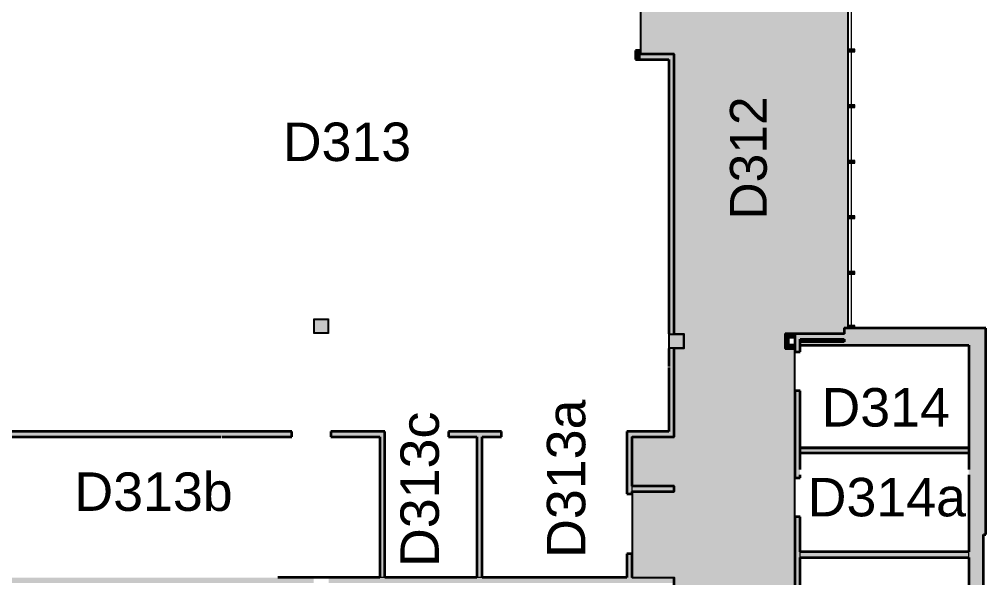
# Model space of a CAD drawing. Extents: x 2 to 4630, y -56 to 2885.
# Drawn here: x 3726 to 4630, y 1307 to 1830 of the extents above; entities that cross this region are included whole.
import ezdxf

# ---------------------------------------------------------------- set-up
doc = ezdxf.new("R2010")
doc.units = 0
doc.header["$LTSCALE"] = 0.004
doc.header["$MEASUREMENT"] = 0
doc.layers.add('CORRIDOR HATCH', color=253, linetype='CONTINUOUS')
doc.layers.add('SOLID', color=7, linetype='CONTINUOUS')
for name, color, linetype, lineweight in [('S-COLS', 7, 'CONTINUOUS', 9), ('TEXT', 7, 'CONTINUOUS', 0), ('WALL', 7, 'CONTINUOUS', 0)]:
    doc.layers.add(name, color=color, linetype=linetype, lineweight=lineweight)
doc.styles.add('style1', font='arial.ttf')
doc.styles.add('style3', font='arial.ttf')

# ---------------------------------------------------------------- blocks, each defined once
blk = doc.blocks.new('Column - Architectural - Gypsum Fire Rating Wrap - 16mm Type X Gypsum - 350x350_1-92-Third Floor Plan')
at = {"layer": 'S-COLS'}
for p, q in [((-175, 175), (175, 175)), ((-175, -175), (-175, 175)), ((-175, 159), (175, 159)), ((-159, -159), (-159, 159)), ((159, 159), (159, -159)), ((175, 175), (175, -175)), ((175, -159), (-175, -159)), ((175, -175), (-175, -175))]:
    blk.add_line(p, q, dxfattribs=at)
blk = doc.blocks.new('Column - Architectural - Gypsum Fire Rating Wrap - 16mm Type X Gypsum - 350x350_1-72-Third Floor Plan')
at = {"layer": 'S-COLS'}
for p, q in [((-175, 175), (175, 175)), ((-175, -175), (-175, 175)), ((-175, 159), (175, 159)), ((-159, -159), (-159, 159)), ((159, 159), (159, -159)), ((175, 175), (175, -175)), ((175, -159), (-175, -159)), ((175, -175), (-175, -175))]:
    blk.add_line(p, q, dxfattribs=at)

msp = doc.modelspace()

# ---------------------------------------------------------------- hatches: boundary and pattern name
at = {"layer": 'CORRIDOR HATCH'}
h = msp.add_hatch(color=256, dxfattribs=at)
h.dxf.hatch_style = 1
h.paths.add_polyline_path([(3115.78, 700.5), (3115.78, 688.5), (3109.78, 688.5), (3109.78, 520.5), (3373.78, 520.5), (3373.78, 688.5), (3187.78, 688.5), (3187.78, 700.5)])
h.paths.add_polyline_path([(1087.78, 688.5), (1087.78, 520.5), (1357.78, 520.5), (1357.78, 688.5), (1351.78, 688.5), (1351.78, 700.5), (1279.78, 700.5), (1279.78, 688.5)])
h.paths.add_polyline_path([(2029.78, 2872.5), (2029.78, 2704.5), (2221.78, 2704.5), (2221.78, 2692.5), (2293.78, 2692.5), (2293.78, 2704.5), (2307.53, 2704.5), (2307.53, 2872.5)])
h.paths.add_polyline_path([(4459.02, 2532.88), (4459.02, 2527.68), (4451.78, 2527.68), (4451.78, 2479.42), (4459.02, 2479.42), (4459.02, 2289.85), (4614.69, 2289.85), (4614.69, 2532.88)])
h.paths.add_polyline_path([(4347.75, 2543.39), (4347.75, 2529.61), (4338.86, 2529.61), (4338.86, 2525.33), (4338.86, 2207.39), (4347.75, 2207.39), (4347.75, 2193.61), (4338.86, 2193.61), (4338.86, 1973.16), (4307.37, 1973.16), (4307.37, 1797.13), (4338.86, 1797.13), (4338.86, 1535.39), (4347.75, 1535.39), (4347.75, 1521.61), (4338.86, 1521.61), (4338.86, 1439.2), (4299.49, 1439.2), (4299.49, 1392.9), (4338.86, 1392.9), (4338.86, 1388.02), (4299.49, 1388.02), (4299.49, 1307.31), (4338.86, 1307.31), (4338.86, 1199.39), (4347.75, 1199.39), (4347.75, 1185.61), (4338.86, 1185.61), (4338.86, 863.39), (4347.75, 863.39), (4347.75, 849.61), (4442.88, 849.61), (4442.88, 863.39), (4535.08, 863.39), (4535.08, 965.76), (4451.78, 965.76), (4451.78, 1185.61), (4442.88, 1185.61), (4442.88, 1199.39), (4451.78, 1199.39), (4451.78, 1521.61), (4442.88, 1521.61), (4442.88, 1535.39), (4451.78, 1535.39), (4497.96, 1535.39), (4497.96, 1540.67), (4501.89, 1540.67), (4501.89, 1852.34), (4497.96, 1852.34), (4497.96, 1857.61), (4442.88, 1857.61), (4442.88, 1871.39), (4451.78, 1871.39), (4451.78, 2193.61), (4442.88, 2193.61), (4442.88, 2207.39), (4451.78, 2207.39), (4451.78, 2529.61), (4442.88, 2529.61), (4442.88, 2543.39)])
h.paths.add_polyline_path([(3385.78, 701.63), (3669, 701.63), (3669, 702.82), (3682.78, 702.82), (3682.78, 681.16), (3683.56, 683), (3692.06, 682.99), (3765.05, 682.99), (3765.05, 695.76), (3793.98, 695.76), (3793.98, 633.28), (3808.48, 627.79), (3854.06, 613.61), (3899.44, 602.45), (3946.4, 593.86), (3969.6, 591.05), (3993.28, 588.19), (4004.79, 587.5), (4004.79, 594.78), (4012.21, 594.78), (4012.21, 587.05), (4039.92, 585.38), (4087.67, 585.38), (4111.02, 586.79), (4134.81, 588.24), (4181.2, 593.86), (4228.16, 602.45), (4273.54, 613.62), (4296.29, 620.68), (4318.64, 627.63), (4333.61, 633.28), (4333.61, 695.76), (4362.55, 695.76), (4362.55, 683), (4501.89, 683), (4501.89, 844.34), (4498.07, 844.34), (4498.07, 849.61), (4442.88, 849.61), (4347.75, 849.61), (4154.14, 849.61), (4154.14, 883.87), (4093.13, 883.87), (4093.13, 849.61), (3744.14, 849.61), (3744.14, 885.05), (3682.78, 885.05), (3682.78, 864.3), (3682.78, 842.19), (3669, 842.19), (3669, 842.98), (3385.78, 842.98)])
h.paths.add_polyline_path([(3385.78, 2691.38), (3669, 2691.38), (3669, 2690.19), (3682.78, 2690.19), (3682.78, 2711.84), (3683.56, 2710.01), (3692.06, 2710.02), (3765.05, 2710.01), (3765.05, 2697.25), (3793.98, 2697.25), (3793.98, 2759.73), (3808.48, 2765.21), (3854.06, 2779.39), (3899.44, 2790.56), (3946.4, 2799.15), (3969.6, 2801.96), (3993.28, 2804.81), (4004.98, 2805.52), (4004.98, 2798.54), (4011.83, 2798.54), (4011.83, 2805.93), (4039.92, 2807.63), (4087.67, 2807.63), (4111.11, 2806.22), (4134.81, 2804.77), (4181.2, 2799.15), (4228.16, 2790.56), (4273.54, 2779.39), (4296.2, 2772.36), (4318.64, 2765.38), (4333.61, 2759.73), (4333.61, 2697.25), (4362.55, 2697.25), (4362.55, 2710.01), (4501.89, 2710.01), (4501.89, 2549.08), (4501.89, 2548.67), (4498.07, 2548.67), (4498.07, 2543.39), (4442.88, 2543.39), (4347.75, 2543.39), (3872.29, 2543.39), (3872.29, 2504.02), (3769.93, 2504.02), (3769.93, 2543.39), (3765.05, 2543.39), (3765.05, 2504.02), (3682.78, 2504.02), (3682.78, 2550.82), (3669, 2550.82), (3669, 2550.03), (3385.78, 2550.03)])
h.paths.add_polyline_path([(2929.78, 2548.5), (2929.78, 1937.5), (2905.78, 1937.5), (2905.78, 1872.5), (2929.78, 1872.5), (2929.78, 1601.5), (2905.78, 1601.5), (2905.78, 1536.5), (2929.78, 1536.5), (2929.78, 1265.5), (2905.78, 1265.5), (2905.78, 1200.5), (2929.78, 1200.5), (2929.78, 844.5), (3025.78, 844.5), (3025.78, 862.5), (3041.78, 862.5), (3041.78, 904.5), (3025.78, 904.5), (3025.78, 1479.5), (3043.78, 1479.5), (3043.78, 1519.5), (3025.78, 1519.5), (3025.78, 1819.5), (3037.78, 1819.5), (3037.78, 1861.5), (3025.78, 1861.5), (3025.78, 2155.5), (3037.78, 2155.5), (3037.78, 2197.5), (3025.78, 2197.5), (3025.78, 2482.5), (3037.78, 2482.5), (3037.78, 2524.5), (3025.78, 2524.5), (3025.78, 2548.5)])
h.paths.add_polyline_path([(2367.78, 2548.5), (2367.78, 1800.5), (2349.78, 1800.5), (2349.78, 1758.5), (2367.78, 1758.5), (2367.78, 844.5), (2473.78, 844.5), (2473.78, 2548.5)])
h.paths.add_polyline_path([(1009.78, 2548.5), (1009.78, 844.5), (913.78, 844.5), (913.78, 2037.93), (911.35, 2037.93), (897.21, 2054.18), (750.53, 2054.18), (457.78, 2054.18), (457.78, 2192.53), (913.78, 2192.5), (913.78, 2548.5)])
h.paths.add_polyline_path([(361.78, 2548.5), (361.78, 2106.5), (319.78, 2106.5), (319.78, 2040.5), (361.78, 2040.5), (361.78, 1520.53), (342.28, 1520.53), (342.28, 1479.75), (361.78, 1479.75), (361.78, 908.5), (341.78, 908.5), (341.78, 868.5), (361.78, 868.5), (361.78, 844.5), (457.78, 844.5), (457.78, 1064), (457.78, 1233), (457.78, 2054.18), (457.78, 2192.53), (457.78, 2548.5)])
h.paths.add_polyline_path([(184.78, 844.49), (184.78, 700.49), (255.03, 700.5), (361.78, 700.5), (361.78, 634.5), (505.78, 634.5), (505.78, 700.5), (865.78, 700.5), (865.78, 644.5), (1009.78, 644.5), (1009.78, 700.5), (2377.78, 700.5), (2377.78, 634.5), (2521.78, 634.5), (2521.78, 700.5), (2881.78, 700.5), (2881.78, 634.5), (3025.78, 634.5), (3025.78, 700.5), (3385.78, 700.5), (3385.78, 844.5), (3025.78, 844.5), (2929.78, 844.5), (2473.78, 844.5), (2367.78, 844.5), (1009.78, 844.47), (913.78, 844.5), (457.78, 844.5), (361.78, 844.5)])
h.paths.add_polyline_path([(81.78, 2872.5), (81.78, 2704.5), (269.78, 2704.5), (269.78, 2692.5), (346.78, 2692.5), (346.78, 2704.5), (349.78, 2704.5), (349.78, 2872.5)])
h.paths.add_polyline_path([(184.78, 2692.5), (184.78, 2548.5), (361.78, 2548.5), (457.78, 2548.5), (913.78, 2548.5), (1009.78, 2548.5), (1622.56, 2548.5), (1622.56, 2529.5), (1684.78, 2529.5), (1684.78, 2548.5), (1702.81, 2548.5), (1702.81, 2524.5), (1736.78, 2524.5), (1736.78, 2548.5), (2367.78, 2548.5), (2473.78, 2548.5), (2929.78, 2548.5), (3025.78, 2548.5), (3361.78, 2548.5), (3385.78, 2548.5), (3385.78, 2692.5), (3025.78, 2692.5), (3025.78, 2750), (2881.78, 2750), (2881.78, 2692.5), (2521.78, 2692.5), (2521.78, 2750), (2377.78, 2750), (2377.78, 2692.5), (2017.78, 2692.5), (2017.78, 2750), (1885.78, 2750), (1885.78, 2692.5), (1510.53, 2692.5), (1510.53, 2745.25), (1366.53, 2745.25), (1366.53, 2692.5), (1110.53, 2692.5), (1110.53, 2704.5), (1062.53, 2704.5), (1062.53, 2692.5), (1009.78, 2692.5), (1009.78, 2750), (361.78, 2750), (361.78, 2692.5), (346.78, 2692.5), (269.78, 2692.5)])
at = {"layer": 'SOLID'}
for points in [[(4302.49, 1800.47), (4302.49, 1792.25), (4307.37, 1792.25), (4307.37, 1797.13), (4307.37, 1800.47)], [(4307.37, 1792.25), (4333.97, 1792.25), (4338.86, 1792.25), (4338.86, 1797.13), (4307.37, 1797.13)], [(4333.97, 1792.25), (4333.97, 1535.39), (4338.86, 1535.39), (4338.86, 1792.25)], [(4015.26, 1535.76), (4015.26, 1549.54), (4006.36, 1549.54), (4001.48, 1549.54), (4001.48, 1535.76), (4006.36, 1535.76)], [(4497.96, 1524.88), (4614.69, 1524.88), (4630.48, 1524.88), (4630.48, 1540.67), (4497.96, 1540.67), (4497.96, 1535.39), (4497.96, 1530.51), (4497.96, 1528.03)], [(4347.75, 1521.61), (4347.75, 1535.39), (4338.86, 1535.39), (4333.97, 1535.39), (4333.97, 1521.61), (4338.86, 1521.61)], [(4446.03, 1524.76), (4446.03, 1532.24), (4446.03, 1535.39), (4442.88, 1535.39), (4442.88, 1524.76)], [(4446.03, 1532.24), (4451.78, 1532.24), (4451.78, 1535.39), (4446.03, 1535.39)], [(4497.96, 1535.39), (4451.78, 1535.39), (4451.78, 1530.51), (4456.66, 1530.51), (4497.96, 1530.51)], [(4451.78, 1530.51), (4451.78, 1518.54), (4456.66, 1518.54), (4456.66, 1530.51)], [(4333.97, 1521.61), (4333.97, 1444.08), (4333.97, 1439.2), (4338.86, 1439.2), (4338.86, 1521.61)], [(4451.78, 1524.76), (4446.03, 1524.76), (4442.88, 1524.76), (4442.88, 1521.61), (4451.78, 1521.61)], [(4497.96, 1528.03), (4456.66, 1528.03), (4456.66, 1524.88), (4497.96, 1524.88)], [(4614.69, 1524.88), (4614.69, 1408.4), (4614.69, 1403.52), (4614.69, 1347.74), (4628.46, 1347.74), (4630.48, 1347.74), (4630.48, 1524.88)], [(4451.78, 1482.09), (4451.78, 1400.56), (4456.66, 1400.56), (4456.66, 1403.52), (4456.66, 1408.4), (4456.66, 1482.09)], [(4294.6, 1444.08), (4294.6, 1385.69), (4299.49, 1385.69), (4299.49, 1388.02), (4299.49, 1392.9), (4299.49, 1439.2), (4299.49, 1444.08)], [(4299.49, 1439.2), (4333.97, 1439.2), (4333.97, 1444.08), (4299.49, 1444.08)], [(4614.69, 1428.88), (4456.66, 1428.88), (4456.66, 1424), (4614.69, 1424)], [(4451.78, 1364.11), (4451.78, 1058.51), (4456.66, 1058.51), (4456.66, 1090.72), (4456.66, 1095.6), (4456.66, 1326.19), (4456.66, 1331.47), (4456.66, 1364.11)], [(4614.69, 1347.74), (4614.69, 1331.47), (4614.69, 1326.19), (4614.69, 1300.49), (4628.46, 1300.49), (4628.46, 1347.74)], [(4294.6, 1329.55), (4294.6, 1307.31), (4299.49, 1307.31), (4299.49, 1329.55)], [(4338.86, 1307.31), (4299.49, 1307.31), (4294.6, 1307.31), (4159.02, 1307.31), (4154.14, 1307.31), (4068.04, 1307.31), (4063.16, 1307.31), (3673.88, 1307.31), (3673.88, 1302.42), (3679.63, 1302.42), (3682.78, 1302.42), (4001.48, 1302.42), (4001.48, 1307.3), (4015.26, 1307.3), (4015.26, 1302.42), (4154.14, 1302.42), (4159.02, 1302.42), (4333.97, 1302.42), (4338.86, 1302.42)]]:
    msp.add_hatch(color=256, dxfattribs=at).paths.add_polyline_path(points, flags=0)
for points in [[(4507.88, 1799.19), (4501.89, 1799.19), (4501.89, 1801.71), (4507.88, 1801.71)], [(4507.88, 1747.21), (4501.89, 1747.21), (4501.89, 1749.73), (4507.88, 1749.73)], [(4507.88, 1695.24), (4501.89, 1695.24), (4501.89, 1697.76), (4507.88, 1697.76)], [(4507.88, 1643.27), (4501.89, 1643.27), (4501.89, 1645.79), (4507.88, 1645.79)], [(4507.88, 1591.3), (4501.89, 1591.3), (4501.89, 1593.82), (4507.88, 1593.82)], [(4507.88, 1540.67), (4501.89, 1540.67), (4501.89, 1543.19), (4507.88, 1543.19)], [(4338.86, 1392.9), (4299.49, 1392.9), (4299.49, 1388.02), (4338.86, 1388.02)], [(4614.69, 1331.47), (4456.66, 1331.47), (4456.66, 1326.19), (4614.69, 1326.19)]]:
    msp.add_hatch(color=256, dxfattribs=at).paths.add_polyline_path(points)
h = msp.add_hatch(color=256, dxfattribs=at)
h.paths.add_polyline_path([(3980.87, 1444.08), (3673.88, 1444.08), (3673.88, 1439.2), (3914.59, 1439.2), (3915.57, 1439.2), (3980.87, 1439.2)])
h.paths.add_polyline_path([(4068.04, 1444.08), (4017.32, 1444.08), (4017.32, 1439.2), (4063.16, 1439.2), (4063.16, 1307.31), (4068.04, 1307.31)])
h.paths.add_polyline_path([(4177.23, 1444.08), (4127.62, 1444.08), (4127.62, 1439.2), (4154.14, 1439.2), (4154.14, 1307.31), (4159.02, 1307.31), (4159.02, 1439.2), (4177.23, 1439.2)])

# ---------------------------------------------------------------- linework, layer by layer
at = {"layer": 'CORRIDOR HATCH'}
for points in [[(4307.37, 1973.16), (4307.37, 1797.13), (4338.86, 1797.13), (4338.86, 1535.39), (4347.75, 1535.39), (4347.75, 1521.61), (4338.86, 1521.61), (4338.86, 1439.2), (4299.49, 1439.2), (4299.49, 1392.9), (4338.86, 1392.9), (4338.86, 1388.02), (4299.49, 1388.02), (4299.49, 1307.31), (4338.86, 1307.31), (4338.86, 1199.39)], [(4451.78, 1199.39), (4451.78, 1521.61), (4442.88, 1521.61), (4442.88, 1535.39), (4451.78, 1535.39), (4497.96, 1535.39), (4497.96, 1540.67), (4501.89, 1540.67), (4501.89, 1852.34)]]:
    msp.add_lwpolyline(points, dxfattribs=at)
at = {"layer": 'WALL'}
for p, q in [((4504.88, 1801.71), (4504.88, 1849.82)), ((4504.88, 1749.73), (4504.88, 1799.19)), ((4504.88, 1697.76), (4504.88, 1747.21)), ((4504.88, 1645.79), (4504.88, 1695.24)), ((4504.88, 1593.82), (4504.88, 1643.27)), ((4504.88, 1543.19), (4504.88, 1591.3)), ((4299.49, 1388.02), (4299.49, 1392.9)), ((4456.66, 1326.19), (4456.66, 1331.47)), ((4614.69, 1326.19), (4614.69, 1331.47)), ((4068.04, 1307.31), (4063.16, 1307.31)), ((4159.02, 1307.31), (4154.14, 1307.31))]:
    msp.add_line(p, q, dxfattribs=at)
at = {"layer": 'WALL', "lineweight": 35}
for p, q in [((4302.49, 1800.47), (4302.49, 1792.25)), ((4307.37, 1800.47), (4302.49, 1800.47)), ((4307.37, 1797.13), (4307.37, 1800.47)), ((4302.49, 1792.25), (4333.97, 1792.25)), ((4338.86, 1797.13), (4307.37, 1797.13)), ((4333.97, 1792.25), (4333.97, 1535.39)), ((4338.86, 1535.39), (4338.86, 1797.13)), ((4630.48, 1540.67), (4497.96, 1540.67)), ((4497.96, 1540.67), (4497.96, 1535.39)), ((4630.48, 1347.74), (4630.48, 1540.67)), ((4442.88, 1535.39), (4442.88, 1521.61)), ((4497.96, 1535.39), (4442.88, 1535.39)), ((4446.03, 1524.76), (4446.03, 1532.24)), ((4446.03, 1532.24), (4451.78, 1532.24)), ((4451.78, 1535.39), (4451.78, 1518.54)), ((4451.78, 1532.24), (4451.78, 1535.39)), ((4456.66, 1530.51), (4497.96, 1530.51)), ((4456.66, 1518.54), (4456.66, 1530.51)), ((4497.96, 1530.51), (4497.96, 1528.03)), ((4333.97, 1521.61), (4333.97, 1504.96)), ((4338.86, 1439.2), (4338.86, 1521.61)), ((4442.88, 1521.61), (4451.78, 1521.61)), ((4451.78, 1524.76), (4446.03, 1524.76)), ((4451.78, 1521.61), (4451.78, 1524.76)), ((4497.96, 1528.03), (4456.66, 1528.03)), ((4456.66, 1524.88), (4614.69, 1524.88)), ((4614.69, 1524.88), (4614.69, 1408.4)), ((4451.78, 1518.54), (4456.66, 1518.54)), ((4333.97, 1503.98), (4333.97, 1444.08)), ((4451.78, 1482.09), (4451.78, 1400.56)), ((4456.66, 1482.09), (4451.78, 1482.09)), ((4456.66, 1408.4), (4456.66, 1482.09)), ((3980.87, 1444.08), (3673.88, 1444.08)), ((3673.88, 1439.2), (3914.59, 1439.2)), ((3915.57, 1439.2), (3980.87, 1439.2)), ((3980.87, 1439.2), (3980.87, 1444.08)), ((4068.04, 1444.08), (4017.32, 1444.08)), ((4017.32, 1444.08), (4017.32, 1439.2)), ((4017.32, 1439.2), (4063.16, 1439.2)), ((4063.16, 1439.2), (4063.16, 1307.31)), ((4068.04, 1307.31), (4068.04, 1444.08)), ((4177.23, 1444.08), (4127.62, 1444.08)), ((4127.62, 1444.08), (4127.62, 1439.2)), ((4127.62, 1439.2), (4154.14, 1439.2)), ((4154.14, 1439.2), (4154.14, 1307.31)), ((4159.02, 1307.31), (4159.02, 1439.2)), ((4159.02, 1439.2), (4177.23, 1439.2)), ((4177.23, 1439.2), (4177.23, 1444.08)), ((4294.6, 1444.08), (4294.6, 1385.69)), ((4333.97, 1444.08), (4294.6, 1444.08)), ((4299.49, 1392.9), (4299.49, 1439.2)), ((4299.49, 1439.2), (4338.86, 1439.2)), ((4614.69, 1428.88), (4456.66, 1428.88)), ((4456.66, 1428.88), (4614.69, 1428.88)), ((4456.66, 1424), (4614.69, 1424)), ((4456.66, 1400.56), (4456.66, 1403.52)), ((4614.69, 1403.52), (4614.69, 1331.47)), ((4451.78, 1400.56), (4456.66, 1400.56)), ((4294.6, 1385.69), (4299.49, 1385.69)), ((4338.86, 1392.9), (4299.49, 1392.9)), ((4299.49, 1385.69), (4299.49, 1388.02)), ((4299.49, 1388.02), (4338.86, 1388.02)), ((4338.86, 1388.02), (4338.86, 1392.9)), ((4451.78, 1364.11), (4451.78, 1058.51)), ((4456.66, 1364.11), (4451.78, 1364.11)), ((4456.66, 1331.47), (4456.66, 1364.11)), ((4628.46, 1347.74), (4630.48, 1347.74)), ((4628.46, 1300.49), (4628.46, 1347.74)), ((4614.69, 1331.47), (4456.66, 1331.47)), ((4294.6, 1329.55), (4294.6, 1307.31)), ((4299.49, 1329.55), (4294.6, 1329.55)), ((4299.49, 1307.31), (4299.49, 1329.55)), ((4456.66, 1095.6), (4456.66, 1326.19)), ((4456.66, 1326.19), (4614.69, 1326.19)), ((4614.69, 1326.19), (4614.69, 970.64)), ((4063.16, 1307.31), (3967.88, 1307.31)), ((4154.14, 1307.31), (4068.04, 1307.31)), ((4294.6, 1307.31), (4159.02, 1307.31)), ((4338.86, 1297.5), (4338.86, 1307.31))]:
    msp.add_line(p, q, dxfattribs=at)
at = {"layer": 'WALL'}
for points in [[(4501.89, 1799.19), (4507.88, 1799.19), (4507.88, 1801.71), (4501.89, 1801.71)], [(4501.89, 1747.21), (4507.88, 1747.21), (4507.88, 1749.73), (4501.89, 1749.73)], [(4501.89, 1695.24), (4507.88, 1695.24), (4507.88, 1697.76), (4501.89, 1697.76)], [(4501.89, 1643.27), (4507.88, 1643.27), (4507.88, 1645.79), (4501.89, 1645.79)], [(4501.89, 1591.3), (4507.88, 1591.3), (4507.88, 1593.82), (4501.89, 1593.82)], [(4501.89, 1540.67), (4507.88, 1540.67), (4507.88, 1543.19), (4501.89, 1543.19)]]:
    msp.add_lwpolyline(points, close=True, dxfattribs=at)

# ---------------------------------------------------------------- block references
at = {"layer": 'WALL', "xscale": 0.03937007873992115, "yscale": 0.03937007873992115, "zscale": 0.03937007873992115, "rotation": 270}
for name, p in [('Column - Architectural - Gypsum Fire Rating Wrap - 16mm Type X Gypsum - 350x350_1-72-Third Floor Plan', (4008.37, 1542.65)), ('Column - Architectural - Gypsum Fire Rating Wrap - 16mm Type X Gypsum - 350x350_1-92-Third Floor Plan', (4340.86, 1528.5))]:
    msp.add_blockref(name, p, dxfattribs=at)

# ---------------------------------------------------------------- texts
at = {"layer": 'TEXT', "width": 30.6142, "attachment_point": 2, "rotation": 90, "line_spacing_factor": 0.965774, "style": 'style1'}
for s, insert, char_height in [('D312', (4391.06, 1699.97), 34.5), ('D313a', (4219.66, 1399.87), 36)]:
    msp.add_mtext(s, dxfattribs=dict(at, insert=insert, char_height=char_height))
at = {"layer": 'TEXT', "char_height": 36, "width": 30.6142, "attachment_point": 2, "line_spacing_factor": 0.965774, "style": 'style1'}
for s, insert in [('D313', (4032.53, 1733.11)), ('D313b', (3851.41, 1405.79))]:
    msp.add_mtext(s, dxfattribs=dict(at, insert=insert))
at = {"layer": 'TEXT', "lineweight": 0, "char_height": 36, "width": 30.6142, "attachment_point": 2, "line_spacing_factor": 0.965774, "style": 'style3'}
for s, insert in [('D314', (4536.83, 1484.7)), ('D314a', (4537.93, 1400.66))]:
    msp.add_mtext(s, dxfattribs=dict(at, insert=insert))
at = {"layer": 'TEXT', "lineweight": 0, "insert": (4082.56, 1389.92), "char_height": 36, "width": 30.6142, "attachment_point": 2, "rotation": 90, "line_spacing_factor": 0.965774, "style": 'style3'}
msp.add_mtext('D313c', dxfattribs=at)

doc.saveas('drawing.dxf')
